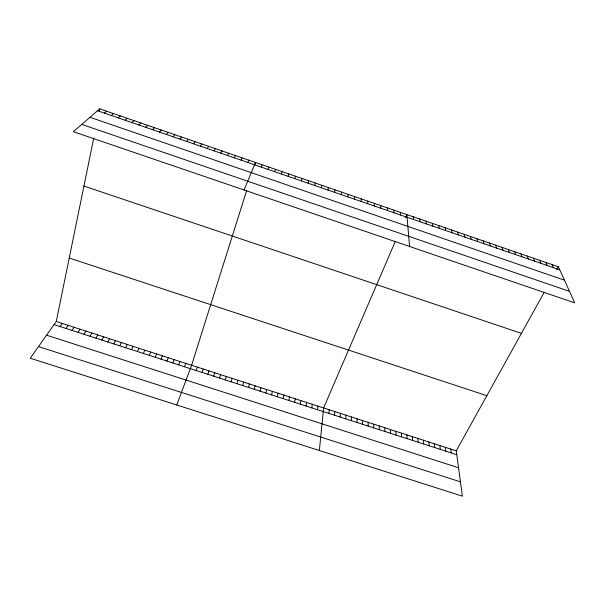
<?xml version="1.0" encoding="UTF-8"?>
<svg xmlns="http://www.w3.org/2000/svg" width="605" height="605" viewBox="0 0 605 605"><rect width="100%" height="100%" fill="white"/><g stroke="black" fill="none" stroke-linecap="round" stroke-linejoin="round"><path stroke-width="0.91" d="M373.716 427.871L373.746 424.166M374.291 205.987L374.313 203.386M368.135 426.071L368.195 422.373M362.546 424.264L362.645 420.581M367.711 203.726L367.787 201.14M356.95 422.456L357.086 418.781M351.346 420.649L351.52 416.981M361.117 201.457L361.245 198.886M345.735 418.834L345.947 415.181M340.123 417.019L340.373 413.374M354.522 199.181L354.696 196.633M334.505 415.204L334.792 411.574M347.913 196.912L348.14 194.371M328.878 413.389L329.203 409.767M319.364 450.513L323.607 407.952L395.375 241.251M317.534 409.729L317.935 406.121M341.303 194.636L341.575 192.118M311.825 407.876L312.256 404.284M334.678 192.36L335.004 189.849M306.1 406.031L306.576 402.446M300.367 404.178L300.882 400.608M328.046 190.076L328.424 187.588M294.635 402.325L295.187 398.763M288.895 400.472L289.485 396.918M321.406 187.792L321.837 185.319M283.148 398.619L283.775 395.073M277.392 396.759L278.066 393.227M314.759 185.501L315.243 183.043M271.637 394.899L272.341 391.374M544.303 292.102L456.253 450.846L462.386 496.168L30.25 358.221L56.257 321.505L93.783 137.902M99.205 111.358L99.727 108.832L558.362 266.76L574.75 302.878L73.341 131.693L99.727 108.832M265.867 393.038L266.616 389.522M308.104 183.209L308.641 180.774M260.097 391.17L260.884 387.669M254.319 389.302L255.144 385.816M301.434 180.918L302.024 178.49M248.534 387.434L249.396 383.956M242.741 385.566L243.649 382.095M294.764 178.619L295.406 176.214M236.948 383.691L237.886 380.235M231.14 381.815L232.123 378.375M288.078 176.32L288.774 173.93M225.332 379.94L226.353 376.507M219.517 378.065L220.575 374.639M281.393 174.021L282.134 171.646M246.674 190.477L191.603 365.269L176.751 404.987M254.493 165.679L255.499 162.473L244.102 189.993M213.694 376.181L214.798 372.763M207.863 374.298L209.005 370.895M274.693 171.714L275.487 169.355M202.032 372.415L203.212 369.02M196.186 370.525L197.412 367.144M267.985 169.408L268.832 167.063M184.487 366.743L185.788 363.386M261.269 167.093L262.169 164.772M178.626 364.853L179.965 361.503M172.758 362.955L174.142 359.62M166.882 361.064L168.303 357.736M405.539 217.641L406.855 214.593L409.562 246.477M161.006 359.158L162.465 355.846M247.808 162.465L248.821 160.174M155.122 357.26L156.619 353.955M149.223 355.354L150.766 352.065M241.07 160.143L242.136 157.867M143.325 353.449L144.913 350.166M234.324 157.822L235.436 155.568M137.418 351.543L139.044 348.268M131.512 349.637L133.176 346.37M227.563 155.5L228.735 153.254M125.59 347.724L127.3 344.472M119.661 345.81L121.416 342.566M220.795 153.171L222.02 150.947M113.732 343.89L115.525 340.668M556.751 269.664L558.362 266.76M107.796 341.976L109.626 338.755M214.019 150.842L215.297 148.633M101.852 340.055L103.72 336.849M95.9 338.135L97.813 334.936M207.235 148.505L208.566 146.312M89.941 336.206L91.892 333.022M83.974 334.278L85.971 331.109M200.444 146.168L201.828 143.99M78.007 332.349L80.041 329.188M72.025 330.421L74.105 327.275M193.645 143.824L195.082 141.668M66.043 328.485L68.168 325.354M60.054 326.549L62.217 323.425M186.832 141.487L188.329 139.339M180.018 139.135L181.56 137.01M173.189 136.79L174.792 134.681M166.352 134.439L168.008 132.344M159.508 132.079L161.217 130.007M152.657 129.72L154.419 127.67M145.79 127.36L147.612 125.326M138.923 125.001L140.799 122.974M132.041 122.633L133.977 120.629M125.152 120.259L127.141 118.27M118.255 117.884L120.297 115.918M111.35 115.51L113.453 113.558M104.438 113.127L106.593 111.199M38.486 346.597L460.45 481.852M46.57 335.185L458.545 467.771M56.257 321.505L456.253 450.846M54.057 324.613L456.775 454.703M69.235 258.032L486.851 395.693M83.936 186.068L521.412 333.37M81.766 124.396L569.532 291.376M97.511 110.745L559.738 269.8M89.971 117.287L564.435 280.145M552.131 264.619L553.469 267.644M545.899 262.472L547.185 265.482M539.66 260.324L540.9 263.319M533.413 258.169L534.601 261.148M527.159 256.021L528.301 258.985M520.897 253.858L521.994 256.807M514.621 251.703L515.672 254.637M508.344 249.54L509.349 252.459M502.059 247.377L503.012 250.281M495.767 245.207L496.675 248.095M489.468 243.036L490.322 245.917M483.153 240.866L483.97 243.724M476.838 238.688L477.602 241.539M470.516 236.51L471.234 239.346M464.186 234.332L464.852 237.152M457.849 232.154L458.461 234.952M451.496 229.968L452.071 232.751M445.144 227.775L445.666 230.55M438.784 225.582L439.253 228.342M432.409 223.389L432.832 226.134M426.033 221.196L426.412 223.918M450.793 449.084L451.285 452.926M419.651 218.995L419.976 221.71M445.333 447.314L445.779 451.148M439.858 445.545L440.274 449.371M413.253 216.794L413.533 219.486M434.382 443.775L434.761 447.587M428.9 442.005L429.24 445.809M423.409 440.228L423.712 444.025M417.911 438.451L418.184 442.232M400.359 212.355L400.54 215.017M412.413 436.674L412.64 440.448M406.908 434.889L407.097 438.655M393.863 210.116L393.991 212.763M401.395 433.104L401.554 436.863M395.874 431.327L395.995 435.071M387.359 207.878L387.434 210.51M390.354 429.535L390.437 433.271M384.818 427.75L384.871 431.478M380.84 205.632L380.87 208.249M379.282 425.958L379.297 429.679"/></g></svg>
